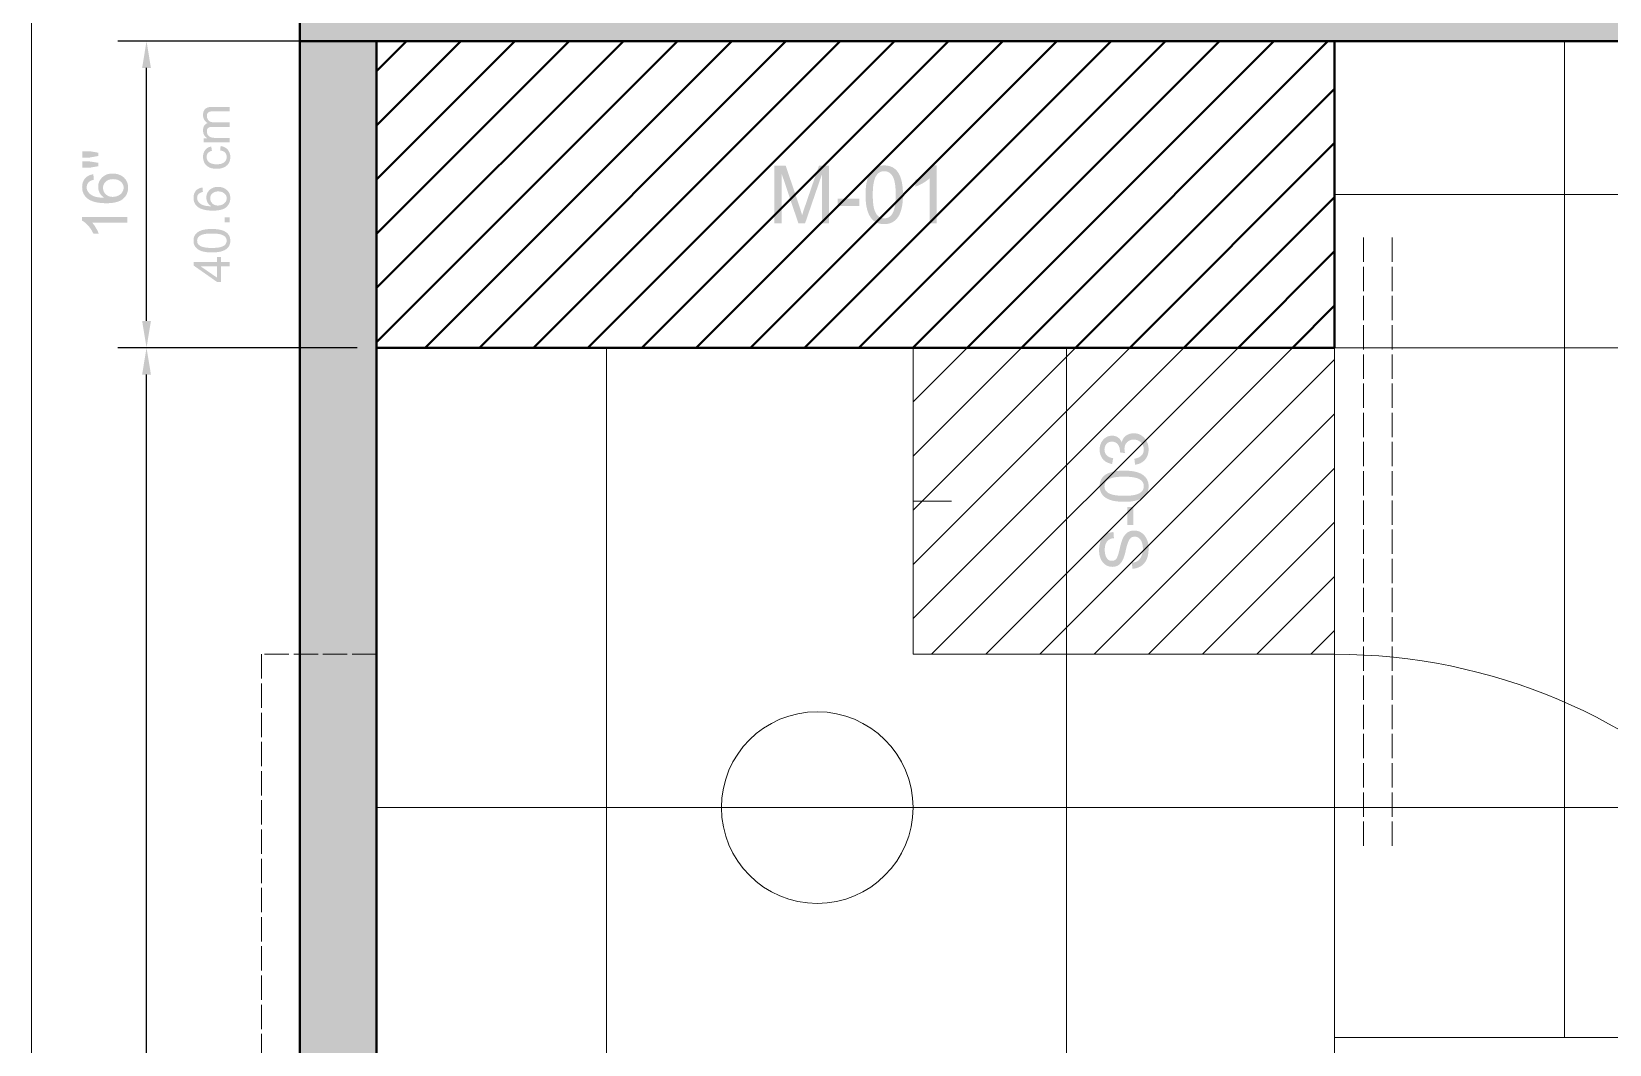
# Model space of a CAD drawing. Header units: inches. Extents: x 0 to 700, y 0 to 895.
# Drawn here: x 0 to 82.3, y 487.6 to 540.5 of the extents above; entities that cross this region are included whole.
import ezdxf

# ---------------------------------------------------------------- set-up
doc = ezdxf.new("R2010")
doc.units = ezdxf.units.IN
doc.header["$MEASUREMENT"] = 0
doc.linetypes.add('DASHED', pattern=[1.524, 1.27, -0.254])
for name, color, linetype, lineweight in [('A-ANNO-TEXT', 7, 'Continuous', 13), ('A-COORD-HOLD', 7, 'Continuous', 13), ('A-DIMS-IMP', 7, 'Continuous', 13), ('A-DIMS-MET', 7, 'Continuous', 13), ('A-DOOR', 7, 'Continuous', 13), ('A-ELEV-LINE', 7, 'Continuous', 13), ('A-FIXT-PLMB', 7, 'Continuous', 18), ('A-FLOR-PATT', 7, 'Continuous', 13), ('A-GLAZ', 7, 'Continuous', 13), ('A-MILLWORK-STOR', 7, 'Continuous', 18), ('A-WALL-EXIST', 7, 'Continuous', 40), ('A-WALL-NEW', 7, 'Continuous', 40)]:
    doc.layers.add(name, color=color, linetype=linetype, lineweight=lineweight)

msp = doc.modelspace()

# ---------------------------------------------------------------- hatches: boundary and pattern name
at = {"layer": 'A-ANNO-TEXT'}
h = msp.add_hatch(color=7, dxfattribs=at)
h.paths.add_polyline_path([(41.618, 530.5), (41.241, 530.5), (41.241, 533.011), (41.233, 533.011), (40.369, 530.5), (40.013, 530.5), (39.154, 533.052), (39.142, 533.052), (39.142, 530.5), (38.765, 530.5), (38.765, 533.5), (39.358, 533.5), (40.069, 531.376), (40.097, 531.291), (40.122, 531.215), (40.143, 531.147), (40.162, 531.088), (40.178, 531.036), (40.19, 530.993), (40.199, 530.958), (40.206, 530.932), (40.214, 530.932), (40.228, 530.977), (40.245, 531.027), (40.262, 531.081), (40.281, 531.139), (40.302, 531.201), (40.324, 531.268), (40.348, 531.338), (40.373, 531.413), (41.09, 533.5), (41.618, 533.5), (41.618, 530.5)])
h.paths.add_polyline_path([(43.197, 531.4), (42.072, 531.4), (42.072, 531.771), (43.197, 531.771), (43.197, 531.4)])
h.paths.add_polyline_path([(44.497, 533.514), (44.615, 533.508), (44.726, 533.49), (44.829, 533.46), (44.925, 533.418), (45.013, 533.364), (45.093, 533.298), (45.166, 533.221), (45.231, 533.131), (45.288, 533.029), (45.338, 532.915), (45.38, 532.789), (45.414, 532.651), (45.441, 532.501), (45.46, 532.339), (45.471, 532.165), (45.475, 531.98), (45.471, 531.792), (45.459, 531.617), (45.44, 531.454), (45.412, 531.303), (45.376, 531.166), (45.333, 531.04), (45.282, 530.927), (45.222, 530.826), (45.156, 530.738), (45.082, 530.661), (45.002, 530.596), (44.915, 530.543), (44.821, 530.502), (44.72, 530.472), (44.612, 530.455), (44.497, 530.449), (44.379, 530.455), (44.268, 530.473), (44.165, 530.503), (44.07, 530.545), (43.982, 530.598), (43.902, 530.664), (43.83, 530.742), (43.765, 530.832), (43.708, 530.933), (43.658, 531.047), (43.616, 531.172), (43.582, 531.31), (43.555, 531.459), (43.536, 531.621), (43.525, 531.794), (43.521, 531.98), (43.525, 532.167), (43.537, 532.343), (43.556, 532.506), (43.584, 532.656), (43.62, 532.794), (43.663, 532.92), (43.714, 533.034), (43.774, 533.135), (43.84, 533.224), (43.914, 533.301), (43.994, 533.366), (44.081, 533.419), (44.175, 533.461), (44.275, 533.491), (44.383, 533.508), (44.497, 533.514)])
h.paths.add_polyline_path([(44.497, 530.752), (44.569, 530.756), (44.636, 530.77), (44.699, 530.792), (44.757, 530.824), (44.811, 530.864), (44.86, 530.913), (44.905, 530.972), (44.945, 531.039), (44.981, 531.117), (45.011, 531.206), (45.037, 531.306), (45.059, 531.418), (45.075, 531.541), (45.087, 531.676), (45.094, 531.822), (45.097, 531.98), (45.095, 532.09), (45.092, 532.195), (45.087, 532.293), (45.08, 532.385), (45.071, 532.472), (45.059, 532.552), (45.046, 532.626), (45.03, 532.695), (45.012, 532.758), (44.993, 532.817), (44.971, 532.872), (44.947, 532.922), (44.921, 532.969), (44.892, 533.011), (44.862, 533.05), (44.829, 533.084), (44.795, 533.114), (44.758, 533.14), (44.719, 533.161), (44.678, 533.179), (44.635, 533.193), (44.59, 533.203), (44.542, 533.209), (44.493, 533.211), (44.421, 533.207), (44.354, 533.193), (44.291, 533.17), (44.233, 533.138), (44.179, 533.097), (44.131, 533.047), (44.086, 532.987), (44.047, 532.919), (44.012, 532.84), (43.981, 532.75), (43.956, 532.65), (43.935, 532.538), (43.918, 532.415), (43.907, 532.281), (43.9, 532.136), (43.897, 531.98), (43.898, 531.87), (43.902, 531.767), (43.907, 531.67), (43.914, 531.578), (43.924, 531.492), (43.935, 531.412), (43.949, 531.338), (43.965, 531.269), (43.983, 531.206), (44.003, 531.147), (44.025, 531.092), (44.049, 531.041), (44.075, 530.994), (44.103, 530.952), (44.133, 530.914), (44.165, 530.88), (44.2, 530.85), (44.236, 530.824), (44.274, 530.802), (44.315, 530.784), (44.357, 530.77), (44.402, 530.76), (44.448, 530.754), (44.497, 530.752)])
h.paths.add_polyline_path([(47.235, 530.5), (46.867, 530.5), (46.867, 532.847), (46.795, 532.783), (46.717, 532.721), (46.633, 532.662), (46.544, 532.605), (46.449, 532.551), (46.348, 532.499), (46.241, 532.45), (46.128, 532.403), (46.128, 532.759), (46.281, 532.838), (46.421, 532.921), (46.548, 533.008), (46.663, 533.1), (46.765, 533.197), (46.855, 533.298), (46.931, 533.404), (46.996, 533.514), (47.235, 533.514), (47.235, 530.5)])
h = msp.add_hatch(color=7, dxfattribs=at)
h.paths.add_polyline_path([(56.483, 514.061), (56.425, 514.054), (56.371, 514.043), (56.321, 514.027), (56.274, 514.008), (56.231, 513.984), (56.192, 513.956), (56.156, 513.925), (56.124, 513.889), (56.096, 513.849), (56.072, 513.805), (56.051, 513.757), (56.034, 513.704), (56.021, 513.648), (56.012, 513.587), (56.006, 513.523), (56.004, 513.454), (56.006, 513.391), (56.01, 513.332), (56.018, 513.276), (56.028, 513.222), (56.041, 513.172), (56.058, 513.124), (56.077, 513.079), (56.1, 513.038), (56.125, 513), (56.153, 512.968), (56.183, 512.94), (56.217, 512.918), (56.253, 512.9), (56.292, 512.888), (56.333, 512.88), (56.378, 512.878), (56.417, 512.879), (56.453, 512.885), (56.487, 512.895), (56.519, 512.908), (56.548, 512.926), (56.574, 512.947), (56.598, 512.972), (56.619, 513.001), (56.639, 513.036), (56.658, 513.077), (56.678, 513.126), (56.698, 513.181), (56.718, 513.244), (56.737, 513.314), (56.757, 513.391), (56.777, 513.474), (56.811, 513.622), (56.846, 513.756), (56.881, 513.876), (56.916, 513.981), (56.957, 514.075), (57.008, 514.163), (57.068, 514.243), (57.139, 514.317), (57.178, 514.35), (57.221, 514.378), (57.267, 514.402), (57.316, 514.422), (57.368, 514.437), (57.423, 514.448), (57.482, 514.454), (57.544, 514.457), (57.623, 514.453), (57.698, 514.441), (57.77, 514.421), (57.839, 514.393), (57.904, 514.356), (57.966, 514.312), (58.024, 514.26), (58.079, 514.2), (58.129, 514.133), (58.173, 514.062), (58.209, 513.986), (58.239, 513.904), (58.263, 513.818), (58.279, 513.727), (58.289, 513.631), (58.293, 513.531), (58.289, 513.403), (58.278, 513.284), (58.26, 513.173), (58.234, 513.07), (58.201, 512.976), (58.16, 512.889), (58.112, 512.812), (58.057, 512.742), (57.996, 512.68), (57.931, 512.627), (57.861, 512.58), (57.787, 512.542), (57.709, 512.511), (57.626, 512.488), (57.538, 512.473), (57.447, 512.465), (57.42, 512.779), (57.492, 512.787), (57.559, 512.801), (57.622, 512.822), (57.679, 512.848), (57.731, 512.88), (57.778, 512.917), (57.82, 512.961), (57.857, 513.011), (57.889, 513.064), (57.917, 513.121), (57.941, 513.18), (57.96, 513.242), (57.975, 513.307), (57.986, 513.374), (57.992, 513.444), (57.994, 513.517), (57.992, 513.585), (57.987, 513.649), (57.978, 513.711), (57.966, 513.768), (57.95, 513.823), (57.93, 513.874), (57.907, 513.922), (57.88, 513.966), (57.85, 514.007), (57.818, 514.041), (57.783, 514.071), (57.745, 514.095), (57.705, 514.114), (57.663, 514.127), (57.617, 514.135), (57.57, 514.138), (57.52, 514.135), (57.474, 514.127), (57.432, 514.113), (57.393, 514.093), (57.357, 514.068), (57.325, 514.037), (57.296, 514.001), (57.271, 513.959), (57.248, 513.91), (57.224, 513.854), (57.201, 513.79), (57.178, 513.719), (57.155, 513.64), (57.132, 513.553), (57.109, 513.459), (57.086, 513.358), (57.062, 513.256), (57.036, 513.161), (57.007, 513.074), (56.976, 512.995), (56.943, 512.922), (56.908, 512.857), (56.87, 512.8), (56.829, 512.75), (56.787, 512.706), (56.741, 512.668), (56.691, 512.636), (56.639, 512.61), (56.584, 512.59), (56.526, 512.575), (56.464, 512.567), (56.4, 512.564), (56.326, 512.567), (56.256, 512.578), (56.189, 512.597), (56.126, 512.623), (56.065, 512.656), (56.008, 512.696), (55.954, 512.744), (55.903, 512.799), (55.858, 512.861), (55.818, 512.927), (55.784, 513), (55.756, 513.077), (55.735, 513.16), (55.72, 513.248), (55.71, 513.342), (55.707, 513.44), (55.71, 513.542), (55.72, 513.638), (55.735, 513.729), (55.756, 513.816), (55.784, 513.897), (55.817, 513.973), (55.857, 514.044), (55.903, 514.11), (55.954, 514.169), (56.011, 514.221), (56.072, 514.266), (56.139, 514.303), (56.211, 514.333), (56.288, 514.356), (56.37, 514.371), (56.458, 514.378), (56.483, 514.061)])
h.paths.add_polyline_path([(57.5, 515.688), (57.5, 514.75), (57.191, 514.75), (57.191, 515.688), (57.5, 515.688)])
h.paths.add_polyline_path([(55.738, 516.771), (55.743, 516.87), (55.758, 516.962), (55.783, 517.048), (55.818, 517.127), (55.863, 517.201), (55.918, 517.268), (55.983, 517.328), (56.058, 517.382), (56.143, 517.43), (56.238, 517.471), (56.343, 517.506), (56.457, 517.535), (56.582, 517.557), (56.717, 517.573), (56.862, 517.583), (57.017, 517.586), (57.173, 517.583), (57.319, 517.573), (57.455, 517.556), (57.58, 517.533), (57.695, 517.504), (57.8, 517.467), (57.894, 517.425), (57.978, 517.375), (58.052, 517.32), (58.116, 517.259), (58.17, 517.192), (58.214, 517.119), (58.248, 517.04), (58.273, 516.956), (58.288, 516.866), (58.293, 516.771), (58.288, 516.672), (58.273, 516.58), (58.248, 516.494), (58.213, 516.415), (58.168, 516.342), (58.113, 516.275), (58.048, 516.215), (57.974, 516.161), (57.889, 516.113), (57.794, 516.072), (57.69, 516.037), (57.575, 516.008), (57.451, 515.986), (57.316, 515.97), (57.172, 515.961), (57.017, 515.957), (56.861, 515.961), (56.715, 515.971), (56.579, 515.987), (56.453, 516.01), (56.338, 516.04), (56.233, 516.076), (56.139, 516.119), (56.054, 516.168), (55.98, 516.223), (55.916, 516.285), (55.862, 516.351), (55.817, 516.424), (55.783, 516.502), (55.758, 516.586), (55.743, 516.676), (55.738, 516.771)])
h.paths.add_polyline_path([(58.04, 516.771), (58.037, 516.831), (58.025, 516.887), (58.007, 516.939), (57.98, 516.988), (57.947, 517.033), (57.905, 517.074), (57.857, 517.111), (57.801, 517.144), (57.736, 517.174), (57.662, 517.199), (57.578, 517.221), (57.485, 517.239), (57.382, 517.253), (57.27, 517.263), (57.148, 517.268), (57.017, 517.27), (56.925, 517.27), (56.838, 517.267), (56.756, 517.263), (56.679, 517.257), (56.607, 517.249), (56.54, 517.239), (56.478, 517.228), (56.421, 517.215), (56.319, 517.184), (56.231, 517.146), (56.157, 517.1), (56.097, 517.048), (56.05, 516.988), (56.017, 516.922), (55.997, 516.848), (55.99, 516.767), (55.994, 516.707), (56.006, 516.651), (56.025, 516.599), (56.051, 516.551), (56.086, 516.506), (56.128, 516.466), (56.177, 516.429), (56.234, 516.396), (56.3, 516.366), (56.375, 516.341), (56.459, 516.32), (56.552, 516.302), (56.654, 516.289), (56.766, 516.279), (56.887, 516.273), (57.017, 516.271), (57.108, 516.272), (57.194, 516.275), (57.275, 516.279), (57.352, 516.285), (57.423, 516.293), (57.49, 516.303), (57.552, 516.314), (57.609, 516.327), (57.711, 516.359), (57.799, 516.397), (57.873, 516.443), (57.934, 516.495), (57.98, 516.553), (58.014, 516.619), (58.034, 516.692), (58.04, 516.771)])
h.paths.add_polyline_path([(56.898, 519.066), (56.911, 519.122), (56.928, 519.175), (56.95, 519.224), (56.976, 519.27), (57.006, 519.312), (57.04, 519.35), (57.079, 519.385), (57.122, 519.417), (57.214, 519.468), (57.31, 519.505), (57.41, 519.528), (57.513, 519.535), (57.597, 519.531), (57.676, 519.52), (57.752, 519.5), (57.824, 519.473), (57.892, 519.438), (57.956, 519.396), (58.017, 519.345), (58.073, 519.287), (58.125, 519.223), (58.169, 519.157), (58.207, 519.087), (58.238, 519.014), (58.262, 518.939), (58.279, 518.86), (58.289, 518.778), (58.293, 518.693), (58.29, 518.612), (58.281, 518.535), (58.266, 518.461), (58.244, 518.391), (58.217, 518.324), (58.184, 518.262), (58.145, 518.203), (58.1, 518.147), (58.05, 518.096), (57.996, 518.051), (57.938, 518.011), (57.876, 517.977), (57.81, 517.948), (57.741, 517.925), (57.667, 517.908), (57.59, 517.896), (57.547, 518.203), (57.607, 518.216), (57.663, 518.231), (57.715, 518.248), (57.764, 518.268), (57.808, 518.29), (57.848, 518.315), (57.885, 518.342), (57.917, 518.371), (57.946, 518.403), (57.971, 518.437), (57.992, 518.474), (58.01, 518.513), (58.023, 518.554), (58.033, 518.598), (58.038, 518.644), (58.04, 518.693), (58.038, 518.745), (58.031, 518.796), (58.019, 518.845), (58.003, 518.891), (57.981, 518.936), (57.955, 518.978), (57.925, 519.018), (57.889, 519.057), (57.851, 519.092), (57.81, 519.122), (57.767, 519.148), (57.722, 519.169), (57.674, 519.185), (57.625, 519.197), (57.574, 519.204), (57.52, 519.206), (57.469, 519.204), (57.42, 519.198), (57.373, 519.187), (57.328, 519.172), (57.286, 519.153), (57.246, 519.13), (57.208, 519.102), (57.172, 519.07), (57.14, 519.035), (57.112, 518.997), (57.088, 518.957), (57.069, 518.914), (57.054, 518.869), (57.043, 518.821), (57.036, 518.77), (57.034, 518.717), (57.036, 518.67), (57.042, 518.618), (57.052, 518.561), (57.067, 518.5), (56.797, 518.536), (56.796, 518.594), (56.794, 518.646), (56.79, 518.691), (56.785, 518.73), (56.777, 518.767), (56.765, 518.806), (56.748, 518.847), (56.727, 518.891), (56.702, 518.933), (56.671, 518.972), (56.636, 519.006), (56.595, 519.037), (56.549, 519.063), (56.498, 519.081), (56.442, 519.092), (56.381, 519.095), (56.336, 519.093), (56.293, 519.087), (56.253, 519.078), (56.216, 519.064), (56.181, 519.047), (56.149, 519.026), (56.12, 519), (56.093, 518.972), (56.048, 518.907), (56.016, 518.838), (55.997, 518.764), (55.99, 518.686), (55.992, 518.64), (55.998, 518.597), (56.007, 518.556), (56.02, 518.517), (56.036, 518.481), (56.057, 518.446), (56.081, 518.413), (56.108, 518.383), (56.139, 518.355), (56.173, 518.33), (56.211, 518.308), (56.251, 518.288), (56.295, 518.271), (56.341, 518.256), (56.391, 518.245), (56.444, 518.236), (56.388, 517.929), (56.309, 517.946), (56.235, 517.968), (56.167, 517.994), (56.103, 518.024), (56.045, 518.06), (55.991, 518.099), (55.943, 518.143), (55.9, 518.192), (55.862, 518.244), (55.829, 518.299), (55.801, 518.356), (55.779, 518.416), (55.761, 518.478), (55.748, 518.542), (55.741, 518.61), (55.738, 518.679), (55.741, 518.755), (55.75, 518.829), (55.765, 518.899), (55.785, 518.965), (55.812, 519.029), (55.844, 519.089), (55.882, 519.146), (55.927, 519.2), (55.975, 519.249), (56.026, 519.291), (56.08, 519.327), (56.136, 519.357), (56.195, 519.38), (56.257, 519.396), (56.321, 519.406), (56.388, 519.409), (56.472, 519.404), (56.55, 519.388), (56.622, 519.361), (56.688, 519.323), (56.748, 519.275), (56.802, 519.216), (56.849, 519.147), (56.891, 519.066), (56.898, 519.066)])
at = {"layer": 'A-DIMS-IMP'}
h = msp.add_hatch(color=7, dxfattribs=at)
h.paths.add_polyline_path([(5, 530.815), (5, 530.526), (3.161, 530.526), (3.211, 530.47), (3.261, 530.406), (3.31, 530.333), (3.36, 530.253), (3.407, 530.17), (3.447, 530.092), (3.481, 530.018), (3.509, 529.949), (3.23, 529.949), (3.17, 530.066), (3.104, 530.176), (3.033, 530.278), (2.955, 530.372), (2.874, 530.456), (2.795, 530.527), (2.717, 530.584), (2.64, 530.629), (2.64, 530.815), (5, 530.815)])
h.paths.add_polyline_path([(3.225, 533.051), (3.248, 532.764), (3.169, 532.743), (3.101, 532.717), (3.045, 532.688), (3.001, 532.655), (2.972, 532.625), (2.947, 532.593), (2.926, 532.559), (2.908, 532.524), (2.895, 532.487), (2.885, 532.449), (2.88, 532.408), (2.878, 532.366), (2.882, 532.299), (2.897, 532.237), (2.921, 532.178), (2.955, 532.124), (3.01, 532.06), (3.077, 532.002), (3.155, 531.952), (3.245, 531.909), (3.295, 531.891), (3.35, 531.875), (3.411, 531.861), (3.476, 531.85), (3.546, 531.841), (3.622, 531.834), (3.702, 531.83), (3.788, 531.828), (3.714, 531.883), (3.65, 531.943), (3.596, 532.01), (3.552, 532.083), (3.519, 532.159), (3.495, 532.237), (3.48, 532.317), (3.476, 532.398), (3.479, 532.469), (3.489, 532.537), (3.505, 532.603), (3.529, 532.665), (3.559, 532.726), (3.595, 532.783), (3.638, 532.838), (3.688, 532.89), (3.743, 532.937), (3.802, 532.978), (3.865, 533.013), (3.931, 533.042), (4.002, 533.064), (4.076, 533.08), (4.155, 533.089), (4.237, 533.092), (4.346, 533.086), (4.45, 533.069), (4.551, 533.039), (4.648, 532.997), (4.738, 532.945), (4.816, 532.884), (4.883, 532.814), (4.939, 532.735), (4.983, 532.649), (5.015, 532.557), (5.034, 532.46), (5.04, 532.357), (5.036, 532.269), (5.023, 532.185), (5.003, 532.105), (4.974, 532.029), (4.936, 531.958), (4.891, 531.89), (4.837, 531.827), (4.775, 531.768), (4.703, 531.715), (4.621, 531.669), (4.527, 531.63), (4.424, 531.598), (4.309, 531.573), (4.183, 531.555), (4.047, 531.544), (3.9, 531.541), (3.736, 531.545), (3.583, 531.556), (3.442, 531.576), (3.312, 531.604), (3.194, 531.639), (3.088, 531.682), (2.993, 531.733), (2.91, 531.792), (2.847, 531.85), (2.792, 531.912), (2.746, 531.979), (2.708, 532.05), (2.678, 532.126), (2.657, 532.207), (2.645, 532.293), (2.64, 532.384), (2.643, 532.452), (2.65, 532.516), (2.662, 532.578), (2.679, 532.636), (2.701, 532.691), (2.728, 532.744), (2.759, 532.793), (2.796, 532.838), (2.837, 532.88), (2.881, 532.918), (2.929, 532.951), (2.981, 532.98), (3.037, 533.004), (3.096, 533.024), (3.159, 533.04), (3.225, 533.051)])
h.paths.add_polyline_path([(4.239, 531.873), (4.312, 531.877), (4.384, 531.888), (4.455, 531.908), (4.524, 531.936), (4.588, 531.971), (4.644, 532.012), (4.692, 532.059), (4.731, 532.113), (4.763, 532.171), (4.785, 532.23), (4.798, 532.29), (4.803, 532.352), (4.801, 532.397), (4.794, 532.44), (4.782, 532.482), (4.766, 532.522), (4.745, 532.56), (4.72, 532.597), (4.69, 532.632), (4.655, 532.666), (4.617, 532.697), (4.575, 532.724), (4.53, 532.746), (4.481, 532.765), (4.43, 532.779), (4.375, 532.789), (4.316, 532.795), (4.255, 532.797), (4.195, 532.795), (4.139, 532.789), (4.086, 532.779), (4.037, 532.765), (3.99, 532.747), (3.947, 532.724), (3.907, 532.698), (3.871, 532.668), (3.838, 532.634), (3.809, 532.599), (3.785, 532.561), (3.765, 532.521), (3.75, 532.479), (3.739, 532.435), (3.733, 532.389), (3.73, 532.341), (3.733, 532.293), (3.739, 532.247), (3.75, 532.202), (3.765, 532.16), (3.785, 532.119), (3.809, 532.081), (3.838, 532.044), (3.871, 532.009), (3.907, 531.977), (3.946, 531.949), (3.988, 531.926), (4.033, 531.907), (4.08, 531.892), (4.13, 531.881), (4.183, 531.875), (4.239, 531.873)])
h.paths.add_polyline_path([(3.482, 533.474), (3.035, 533.394), (2.65, 533.394), (2.65, 533.722), (3.035, 533.722), (3.482, 533.65), (3.482, 533.474)])
h.paths.add_polyline_path([(3.482, 534.005), (3.035, 533.926), (2.65, 533.926), (2.65, 534.255), (3.035, 534.255), (3.482, 534.178), (3.482, 534.005)])
at = {"layer": 'A-DIMS-MET'}
h = msp.add_hatch(color=7, dxfattribs=at)
h.paths.add_polyline_path([(9.891, 528.732), (9.891, 528.478), (10.34, 528.478), (10.34, 528.247), (9.891, 528.247), (9.891, 527.433), (9.678, 527.433), (8.46, 528.288), (8.46, 528.478), (9.678, 528.478), (9.678, 528.732), (9.891, 528.732)])
h.paths.add_polyline_path([(9.678, 528.247), (8.829, 528.247), (8.829, 528.242), (9.678, 527.658), (9.678, 528.247)])
h.paths.add_polyline_path([(8.451, 529.583), (8.455, 529.658), (8.466, 529.727), (8.485, 529.792), (8.511, 529.851), (8.545, 529.907), (8.586, 529.957), (8.635, 530.002), (8.691, 530.043), (8.755, 530.079), (8.827, 530.11), (8.906, 530.136), (8.992, 530.158), (9.086, 530.175), (9.187, 530.187), (9.296, 530.194), (9.413, 530.196), (9.53, 530.194), (9.64, 530.186), (9.742, 530.174), (9.836, 530.157), (9.923, 530.134), (10.002, 530.107), (10.072, 530.075), (10.135, 530.038), (10.191, 529.996), (10.239, 529.95), (10.28, 529.9), (10.313, 529.845), (10.339, 529.786), (10.357, 529.723), (10.368, 529.655), (10.372, 529.583), (10.368, 529.509), (10.357, 529.44), (10.338, 529.375), (10.312, 529.316), (10.278, 529.261), (10.237, 529.211), (10.188, 529.165), (10.132, 529.125), (10.069, 529.089), (9.997, 529.058), (9.919, 529.031), (9.832, 529.01), (9.739, 528.993), (9.638, 528.981), (9.529, 528.974), (9.413, 528.972), (9.295, 528.974), (9.185, 528.982), (9.083, 528.994), (8.989, 529.011), (8.902, 529.033), (8.823, 529.061), (8.752, 529.093), (8.689, 529.13), (8.633, 529.172), (8.585, 529.218), (8.544, 529.268), (8.51, 529.323), (8.484, 529.381), (8.466, 529.444), (8.455, 529.512), (8.451, 529.583)])
h.paths.add_polyline_path([(10.182, 529.583), (10.179, 529.628), (10.171, 529.671), (10.157, 529.71), (10.137, 529.747), (10.112, 529.78), (10.081, 529.811), (10.044, 529.839), (10.002, 529.864), (9.953, 529.886), (9.898, 529.906), (9.835, 529.922), (9.765, 529.935), (9.687, 529.946), (9.603, 529.953), (9.512, 529.958), (9.413, 529.959), (9.344, 529.958), (9.278, 529.956), (9.216, 529.953), (9.158, 529.949), (9.104, 529.943), (9.054, 529.936), (9.007, 529.927), (8.965, 529.917), (8.888, 529.894), (8.822, 529.865), (8.766, 529.831), (8.721, 529.792), (8.686, 529.747), (8.661, 529.697), (8.646, 529.642), (8.641, 529.581), (8.644, 529.536), (8.652, 529.494), (8.667, 529.454), (8.687, 529.418), (8.712, 529.384), (8.744, 529.354), (8.781, 529.326), (8.824, 529.301), (8.874, 529.279), (8.93, 529.26), (8.993, 529.244), (9.063, 529.231), (9.14, 529.221), (9.224, 529.213), (9.315, 529.209), (9.413, 529.208), (9.546, 529.21), (9.664, 529.218), (9.768, 529.231), (9.858, 529.25), (9.935, 529.274), (10.001, 529.302), (10.057, 529.336), (10.102, 529.376), (10.137, 529.42), (10.162, 529.469), (10.177, 529.524), (10.182, 529.583)])
h.paths.add_polyline_path([(10.34, 530.811), (10.34, 530.548), (10.077, 530.548), (10.077, 530.811), (10.34, 530.811)])
h.paths.add_polyline_path([(9.371, 531.388), (9.312, 531.43), (9.262, 531.476), (9.219, 531.526), (9.184, 531.58), (9.157, 531.639), (9.137, 531.702), (9.126, 531.769), (9.122, 531.84), (9.124, 531.897), (9.132, 531.951), (9.146, 532.004), (9.164, 532.054), (9.188, 532.102), (9.218, 532.148), (9.252, 532.191), (9.292, 532.233), (9.336, 532.271), (9.383, 532.303), (9.434, 532.331), (9.487, 532.354), (9.543, 532.372), (9.601, 532.384), (9.663, 532.392), (9.728, 532.394), (9.794, 532.392), (9.857, 532.384), (9.918, 532.372), (9.976, 532.354), (10.032, 532.331), (10.085, 532.304), (10.136, 532.271), (10.184, 532.233), (10.228, 532.192), (10.266, 532.146), (10.299, 532.098), (10.325, 532.046), (10.346, 531.991), (10.36, 531.932), (10.369, 531.871), (10.372, 531.806), (10.369, 531.739), (10.36, 531.675), (10.344, 531.614), (10.322, 531.555), (10.294, 531.499), (10.26, 531.445), (10.219, 531.394), (10.172, 531.345), (10.117, 531.3), (10.053, 531.261), (9.978, 531.229), (9.894, 531.202), (9.8, 531.181), (9.697, 531.166), (9.583, 531.157), (9.46, 531.154), (9.338, 531.157), (9.225, 531.165), (9.118, 531.179), (9.02, 531.197), (8.929, 531.222), (8.847, 531.251), (8.772, 531.286), (8.704, 531.327), (8.645, 531.372), (8.593, 531.423), (8.55, 531.478), (8.514, 531.538), (8.487, 531.603), (8.467, 531.672), (8.455, 531.747), (8.451, 531.826), (8.453, 531.878), (8.458, 531.928), (8.468, 531.976), (8.481, 532.021), (8.497, 532.065), (8.517, 532.107), (8.541, 532.146), (8.569, 532.184), (8.6, 532.219), (8.635, 532.25), (8.674, 532.278), (8.716, 532.302), (8.761, 532.322), (8.81, 532.339), (8.863, 532.352), (8.919, 532.362), (8.94, 532.131), (8.87, 532.113), (8.809, 532.088), (8.758, 532.057), (8.716, 532.021), (8.683, 531.978), (8.659, 531.929), (8.645, 531.874), (8.641, 531.813), (8.644, 531.77), (8.652, 531.728), (8.666, 531.688), (8.685, 531.649), (8.709, 531.612), (8.74, 531.576), (8.775, 531.542), (8.817, 531.509), (8.864, 531.48), (8.917, 531.454), (8.977, 531.432), (9.043, 531.414), (9.115, 531.4), (9.194, 531.39), (9.279, 531.385), (9.371, 531.383), (9.371, 531.388)])
h.paths.add_polyline_path([(10.182, 531.801), (10.18, 531.839), (10.174, 531.876), (10.164, 531.911), (10.15, 531.945), (10.132, 531.976), (10.11, 532.005), (10.084, 532.033), (10.054, 532.058), (9.987, 532.102), (9.912, 532.132), (9.831, 532.151), (9.744, 532.157), (9.657, 532.151), (9.577, 532.132), (9.506, 532.102), (9.442, 532.058), (9.414, 532.033), (9.39, 532.005), (9.37, 531.975), (9.353, 531.943), (9.34, 531.908), (9.331, 531.872), (9.325, 531.834), (9.323, 531.793), (9.33, 531.719), (9.351, 531.651), (9.386, 531.588), (9.435, 531.53), (9.464, 531.504), (9.496, 531.482), (9.529, 531.463), (9.565, 531.447), (9.603, 531.435), (9.644, 531.427), (9.686, 531.421), (9.731, 531.42), (9.821, 531.426), (9.904, 531.447), (9.981, 531.481), (10.05, 531.528), (10.081, 531.556), (10.108, 531.586), (10.131, 531.617), (10.149, 531.65), (10.164, 531.685), (10.174, 531.722), (10.18, 531.76), (10.182, 531.801)])
h.paths.add_polyline_path([(9.869, 534.524), (9.932, 534.511), (9.991, 534.495), (10.045, 534.475), (10.095, 534.451), (10.14, 534.423), (10.182, 534.392), (10.218, 534.357), (10.251, 534.319), (10.279, 534.278), (10.304, 534.236), (10.325, 534.193), (10.342, 534.148), (10.355, 534.102), (10.364, 534.055), (10.37, 534.006), (10.372, 533.956), (10.369, 533.884), (10.36, 533.817), (10.345, 533.753), (10.323, 533.694), (10.296, 533.639), (10.263, 533.588), (10.223, 533.541), (10.178, 533.498), (10.127, 533.461), (10.073, 533.428), (10.014, 533.4), (9.952, 533.377), (9.886, 533.36), (9.815, 533.347), (9.741, 533.339), (9.663, 533.337), (9.598, 533.338), (9.537, 533.343), (9.479, 533.35), (9.424, 533.36), (9.372, 533.373), (9.324, 533.389), (9.279, 533.408), (9.238, 533.43), (9.164, 533.479), (9.102, 533.535), (9.052, 533.596), (9.013, 533.663), (8.985, 533.733), (8.965, 533.806), (8.953, 533.88), (8.949, 533.956), (8.955, 534.058), (8.976, 534.151), (9.01, 534.238), (9.058, 534.316), (9.086, 534.352), (9.119, 534.384), (9.154, 534.412), (9.192, 534.437), (9.234, 534.458), (9.279, 534.476), (9.327, 534.49), (9.378, 534.5), (9.413, 534.277), (9.348, 534.257), (9.293, 534.232), (9.245, 534.201), (9.206, 534.165), (9.176, 534.123), (9.154, 534.076), (9.141, 534.024), (9.137, 533.967), (9.139, 533.92), (9.146, 533.876), (9.156, 533.834), (9.171, 533.796), (9.191, 533.761), (9.214, 533.729), (9.242, 533.699), (9.274, 533.673), (9.31, 533.649), (9.35, 533.629), (9.393, 533.612), (9.439, 533.598), (9.488, 533.587), (9.541, 533.579), (9.598, 533.574), (9.658, 533.573), (9.719, 533.574), (9.776, 533.579), (9.83, 533.587), (9.88, 533.597), (9.927, 533.611), (9.97, 533.628), (10.01, 533.648), (10.046, 533.671), (10.078, 533.697), (10.105, 533.725), (10.129, 533.757), (10.148, 533.791), (10.163, 533.827), (10.174, 533.867), (10.18, 533.909), (10.182, 533.954), (10.177, 534.024), (10.161, 534.087), (10.134, 534.141), (10.097, 534.188), (10.049, 534.226), (9.99, 534.257), (9.921, 534.28), (9.841, 534.295), (9.869, 534.524)])
h.paths.add_polyline_path([(10.34, 536.567), (10.34, 536.336), (9.481, 536.336), (9.435, 536.336), (9.393, 536.333), (9.354, 536.329), (9.319, 536.324), (9.286, 536.315), (9.255, 536.301), (9.226, 536.282), (9.199, 536.258), (9.177, 536.227), (9.16, 536.189), (9.151, 536.144), (9.147, 536.092), (9.153, 536.026), (9.171, 535.965), (9.201, 535.909), (9.242, 535.857), (9.268, 535.834), (9.297, 535.814), (9.33, 535.797), (9.367, 535.783), (9.407, 535.772), (9.451, 535.764), (9.499, 535.76), (9.55, 535.758), (10.34, 535.758), (10.34, 535.527), (9.455, 535.527), (9.374, 535.523), (9.306, 535.512), (9.252, 535.492), (9.213, 535.465), (9.184, 535.431), (9.164, 535.39), (9.151, 535.343), (9.147, 535.289), (9.154, 535.218), (9.173, 535.153), (9.205, 535.096), (9.25, 535.044), (9.278, 535.022), (9.312, 535.003), (9.352, 534.986), (9.397, 534.973), (9.448, 534.962), (9.504, 534.955), (9.566, 534.95), (9.633, 534.949), (10.34, 534.949), (10.34, 534.718), (8.979, 534.718), (8.979, 534.926), (9.169, 534.926), (9.169, 534.931), (9.117, 534.968), (9.073, 535.008), (9.035, 535.053), (9.004, 535.102), (8.98, 535.155), (8.962, 535.212), (8.952, 535.272), (8.949, 535.337), (8.952, 535.409), (8.964, 535.474), (8.982, 535.533), (9.008, 535.584), (9.042, 535.629), (9.083, 535.668), (9.131, 535.7), (9.187, 535.725), (9.131, 535.764), (9.083, 535.808), (9.042, 535.855), (9.008, 535.905), (8.982, 535.959), (8.964, 536.017), (8.952, 536.079), (8.949, 536.144), (8.95, 536.195), (8.956, 536.243), (8.965, 536.288), (8.977, 536.329), (8.993, 536.367), (9.013, 536.402), (9.036, 536.433), (9.063, 536.461), (9.093, 536.486), (9.127, 536.508), (9.164, 536.526), (9.205, 536.541), (9.25, 536.552), (9.298, 536.561), (9.35, 536.566), (9.405, 536.567), (10.34, 536.567)])
at = {"layer": 'A-MILLWORK-STOR'}
h = msp.add_hatch(dxfattribs=at)
h.set_pattern_fill('ANSI31', scale=16)
h.paths.add_polyline_path([(46, 508), (68, 508), (68, 524), (46, 524)])
at = {"layer": 'A-WALL-EXIST'}
h = msp.add_hatch(color=8, dxfattribs=at)
h.dxf.hatch_style = 1
h.paths.add_polyline_path([(14, 540), (178, 540), (178, 544), (14, 544)])
h = msp.add_hatch(color=8, dxfattribs=at)
h.dxf.hatch_style = 1
h.paths.add_polyline_path([(14, 436), (18, 436), (18, 540), (14, 540)])
at = {"layer": 'A-WALL-NEW'}
h = msp.add_hatch(dxfattribs=at)
h.set_pattern_fill('ANSI31', scale=16)
h.paths.add_polyline_path([(18, 524), (68, 524), (68, 540), (18, 540)])

# ---------------------------------------------------------------- linework, layer by layer
at = {"color": 7}
for p, q in [((17, 540), (4.5, 540)), ((6, 525.4), (6, 538.6)), ((17, 524), (4.5, 524)), ((17, 524), (4.5, 524)), ((6, 441.4), (6, 522.6))]:
    msp.add_line(p, q, dxfattribs=at)
at = {"color": 0, "linetype": 'ByBlock'}
for points in [[(5.77, 538.6), (6, 540), (6.23, 538.6)], [(6.23, 525.4), (6, 524), (5.77, 525.4)], [(5.77, 522.6), (6, 524), (6.23, 522.6)]]:
    msp.add_solid(points, dxfattribs=at)
at = {"layer": 'A-COORD-HOLD', "linetype": 'DASHED'}
for p, q in [((69.5, 498), (69.5, 530)), ((71, 498), (71, 530))]:
    msp.add_line(p, q, dxfattribs=at)
msp.add_lwpolyline([(12, 464), (18, 464), (18, 508), (12, 508)], close=True, dxfattribs=at)
at = {"layer": 'A-DOOR'}
msp.add_arc((68, 478), 30, 0, 90, dxfattribs=at)
at = {"layer": 'A-ELEV-LINE'}
msp.add_lwpolyline([(0, 0), (250, 0), (250, 895), (0, 895)], close=True, dxfattribs=at)
at = {"layer": 'A-FIXT-PLMB'}
msp.add_line((34, 500), (48, 500), dxfattribs=at)
msp.add_ellipse((41, 500), major_axis=(5, 0), ratio=1, dxfattribs=at)
at = {"layer": 'A-FLOR-PATT'}
for p, q in [((80, 488), (80, 540)), ((30, 440), (30, 524)), ((54, 440), (54, 524)), ((68, 524), (168, 524)), ((18, 500), (68, 500)), ((68, 500), (168, 500))]:
    msp.add_line(p, q, dxfattribs=at)
for points in [[(68, 340), (218, 340), (218, 540), (18, 540), (18, 440), (68, 440)], [(68, 488), (168, 488), (168, 540), (68, 540)], [(68, 532), (168, 532), (168, 540), (68, 540)], [(18, 440), (68, 440), (68, 524), (18, 524)]]:
    msp.add_lwpolyline(points, close=True, dxfattribs=at)
at = {"layer": 'A-GLAZ', "linetype": 'DASHED'}
msp.add_line((68, 478), (68, 508), dxfattribs=at)
at = {"layer": 'A-MILLWORK-STOR'}
msp.add_line((46, 516), (48, 516), dxfattribs=at)
msp.add_lwpolyline([(46, 508), (68, 508), (68, 524), (46, 524)], close=True, dxfattribs=at)
at = {"layer": 'A-WALL-EXIST'}
for points in [[(14, 540), (178, 540), (178, 544), (14, 544)], [(14, 436), (18, 436), (18, 540), (14, 540)]]:
    msp.add_lwpolyline(points, close=True, dxfattribs=at)
at = {"layer": 'A-WALL-NEW'}
msp.add_lwpolyline([(18, 524), (68, 524), (68, 540), (18, 540)], close=True, dxfattribs=at)
at = {"layer": 'Defpoints'}
for p in [(18, 540), (18, 540), (18, 540), (68, 540), (68, 540), (6, 524), (18, 524), (18, 524)]:
    msp.add_point(p, dxfattribs=at)

doc.saveas('drawing.dxf')
